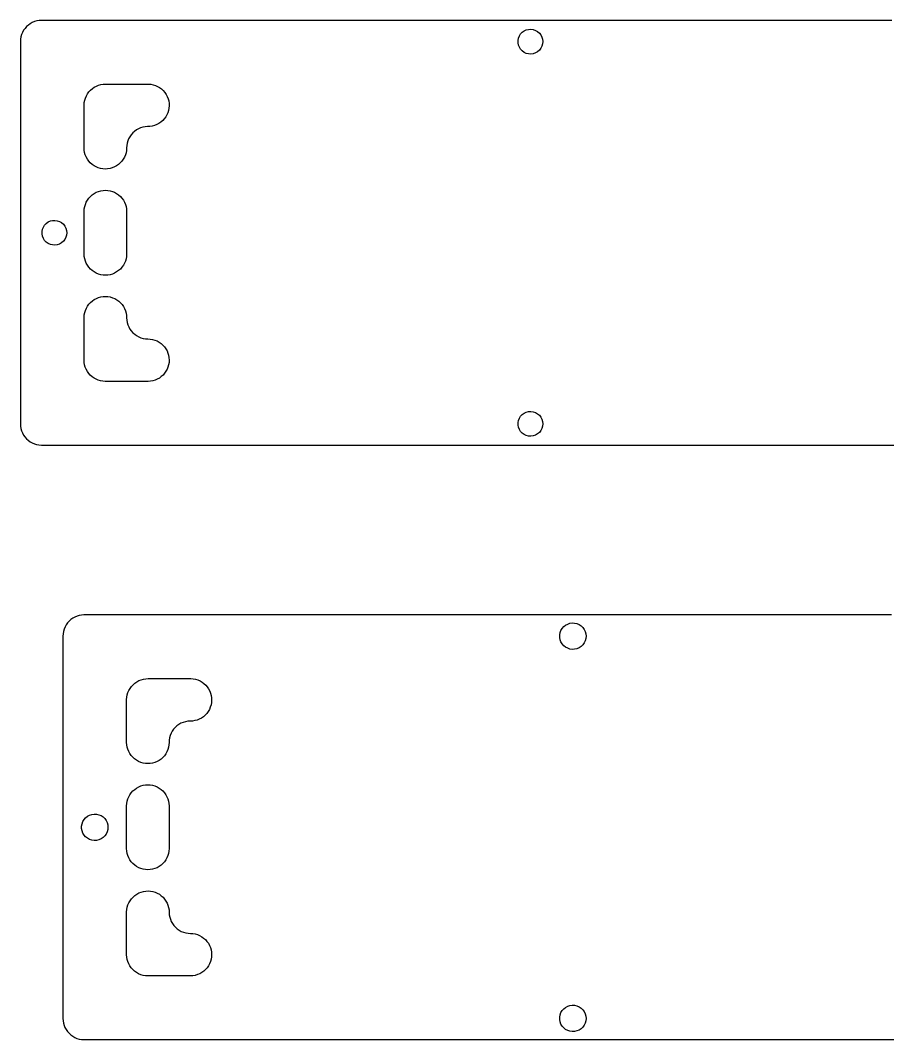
# Model space of a CAD drawing. Header units: millimetres. Extents: x 21.6 to 95.4, y -172.8 to -129.6.
# Drawn here: x 21.6 to 58.5, y -172.8 to -129.6 of the extents above; entities that cross this region are included whole.
import ezdxf

# ---------------------------------------------------------------- set-up
doc = ezdxf.new("R2010")
doc.units = ezdxf.units.MM

msp = doc.modelspace()

# ---------------------------------------------------------------- linework, layer by layer
for points in [[(58.503, -129.6), (58.403, -129.6), (58.303, -129.6), (58.203, -129.6), (58.103, -129.6), (58.003, -129.6), (57.903, -129.6), (57.803, -129.6), (57.703, -129.6), (57.602, -129.6), (57.502, -129.6), (57.402, -129.6), (57.302, -129.6), (57.202, -129.6), (57.102, -129.6), (57.002, -129.6), (56.902, -129.6), (56.802, -129.6), (56.702, -129.6), (56.602, -129.6), (56.502, -129.6), (56.402, -129.6), (56.302, -129.6), (56.202, -129.6), (56.102, -129.6), (56.002, -129.6), (55.902, -129.6), (55.802, -129.6), (55.702, -129.6), (55.602, -129.6), (55.502, -129.6), (55.402, -129.6), (55.302, -129.6), (55.202, -129.6), (55.102, -129.6), (55.002, -129.6), (54.902, -129.6), (54.802, -129.6), (54.702, -129.6), (54.602, -129.6), (54.502, -129.6), (54.402, -129.6), (54.301, -129.6), (54.201, -129.6), (54.101, -129.6), (54.001, -129.6), (53.901, -129.6), (53.801, -129.6), (53.701, -129.6), (53.601, -129.6), (53.501, -129.6), (53.401, -129.6), (53.301, -129.6), (53.201, -129.6), (53.101, -129.6), (53.001, -129.6), (52.901, -129.6), (52.801, -129.6), (52.701, -129.6), (52.601, -129.6), (52.501, -129.6), (52.401, -129.6), (52.301, -129.6), (52.201, -129.6), (52.101, -129.6), (52.001, -129.6), (51.901, -129.6), (51.801, -129.6), (51.701, -129.6), (51.601, -129.6), (51.501, -129.6), (51.401, -129.6), (51.301, -129.6), (51.201, -129.6), (51.1, -129.6), (51, -129.6), (50.9, -129.6), (50.8, -129.6), (50.7, -129.6), (50.6, -129.6), (50.5, -129.6), (50.4, -129.6), (50.3, -129.6), (50.2, -129.6), (50.1, -129.6), (50, -129.6), (49.9, -129.6), (49.8, -129.6), (49.7, -129.6), (49.6, -129.6), (49.5, -129.6), (49.4, -129.6), (49.3, -129.6), (49.2, -129.6), (49.1, -129.6), (49, -129.6), (48.9, -129.6), (48.8, -129.6), (48.7, -129.6), (48.6, -129.6), (48.5, -129.6), (48.4, -129.6), (48.3, -129.6), (48.2, -129.6), (48.1, -129.6), (48, -129.6), (47.9, -129.6), (47.799, -129.6), (47.699, -129.6), (47.599, -129.6), (47.499, -129.6), (47.399, -129.6), (47.299, -129.6), (47.199, -129.6), (47.099, -129.6), (46.999, -129.6), (46.899, -129.6), (46.799, -129.6), (46.699, -129.6), (46.599, -129.6), (46.499, -129.6), (46.399, -129.6), (46.299, -129.6), (46.199, -129.6), (46.099, -129.6), (45.999, -129.6), (45.899, -129.6), (45.799, -129.6), (45.699, -129.6), (45.599, -129.6), (45.499, -129.6), (45.399, -129.6), (45.299, -129.6), (45.199, -129.6), (45.099, -129.6), (44.999, -129.6), (44.899, -129.6), (44.799, -129.6), (44.699, -129.6), (44.598, -129.6), (44.498, -129.6), (44.398, -129.6), (44.298, -129.6), (44.198, -129.6), (44.098, -129.6), (43.998, -129.6), (43.898, -129.6), (43.798, -129.6), (43.698, -129.6), (43.598, -129.6), (43.498, -129.6), (43.398, -129.6), (43.298, -129.6), (43.198, -129.6), (43.098, -129.6), (42.998, -129.6), (42.898, -129.6), (42.798, -129.6), (42.698, -129.6), (42.598, -129.6), (42.498, -129.6), (42.398, -129.6), (42.298, -129.6), (42.198, -129.6), (42.098, -129.6), (41.998, -129.6), (41.898, -129.6), (41.798, -129.6), (41.698, -129.6), (41.598, -129.6), (41.498, -129.6), (41.398, -129.6), (41.297, -129.6), (41.197, -129.6), (41.097, -129.6), (40.997, -129.6), (40.897, -129.6), (40.797, -129.6), (40.697, -129.6), (40.597, -129.6), (40.497, -129.6), (40.397, -129.6), (40.297, -129.6), (40.197, -129.6), (40.097, -129.6), (39.997, -129.6), (39.897, -129.6), (39.797, -129.6), (39.697, -129.6), (39.597, -129.6), (39.497, -129.6), (39.397, -129.6), (39.297, -129.6), (39.197, -129.6), (39.097, -129.6), (38.997, -129.6), (38.897, -129.6), (38.797, -129.6), (38.697, -129.6), (38.597, -129.6), (38.497, -129.6), (38.397, -129.6), (38.297, -129.6), (38.197, -129.6), (38.096, -129.6), (37.996, -129.6), (37.896, -129.6), (37.796, -129.6), (37.696, -129.6), (37.596, -129.6), (37.496, -129.6), (37.396, -129.6), (37.296, -129.6), (37.196, -129.6), (37.096, -129.6), (36.996, -129.6), (36.896, -129.6), (36.796, -129.6), (36.696, -129.6), (36.596, -129.6), (36.496, -129.6), (36.396, -129.6), (36.296, -129.6), (36.196, -129.6), (36.096, -129.6), (35.996, -129.6), (35.896, -129.6), (35.796, -129.6), (35.696, -129.6), (35.596, -129.6), (35.496, -129.6), (35.396, -129.6), (35.296, -129.6), (35.196, -129.6), (35.096, -129.6), (34.996, -129.6), (34.896, -129.6), (34.795, -129.6), (34.695, -129.6), (34.595, -129.6), (34.495, -129.6), (34.395, -129.6), (34.295, -129.6), (34.195, -129.6), (34.095, -129.6), (33.995, -129.6), (33.895, -129.6), (33.795, -129.6), (33.695, -129.6), (33.595, -129.6), (33.495, -129.6), (33.395, -129.6), (33.295, -129.6), (33.195, -129.6), (33.095, -129.6), (32.995, -129.6), (32.895, -129.6), (32.795, -129.6), (32.695, -129.6), (32.595, -129.6), (32.495, -129.6), (32.395, -129.6), (32.295, -129.6), (32.195, -129.6), (32.095, -129.6), (31.995, -129.6), (31.895, -129.6), (31.795, -129.6), (31.695, -129.6), (31.594, -129.6), (31.494, -129.6), (31.394, -129.6), (31.294, -129.6), (31.194, -129.6), (31.094, -129.6), (30.994, -129.6), (30.894, -129.6), (30.794, -129.6), (30.694, -129.6), (30.594, -129.6), (30.494, -129.6), (30.394, -129.6), (30.294, -129.6), (30.194, -129.6), (30.094, -129.6), (29.994, -129.6), (29.894, -129.6), (29.794, -129.6), (29.694, -129.6), (29.594, -129.6), (29.494, -129.6), (29.394, -129.6), (29.294, -129.6), (29.194, -129.6), (29.094, -129.6), (28.994, -129.6), (28.894, -129.6), (28.794, -129.6), (28.694, -129.6), (28.594, -129.6), (28.494, -129.6), (28.394, -129.6), (28.293, -129.6), (28.193, -129.6), (28.093, -129.6), (27.993, -129.6), (27.893, -129.6), (27.793, -129.6), (27.693, -129.6), (27.593, -129.6), (27.493, -129.6), (27.393, -129.6), (27.293, -129.6), (27.193, -129.6), (27.093, -129.6), (26.993, -129.6), (26.893, -129.6), (26.793, -129.6), (26.693, -129.6), (26.593, -129.6), (26.493, -129.6), (26.393, -129.6), (26.293, -129.6), (26.193, -129.6), (26.093, -129.6), (25.993, -129.6), (25.893, -129.6), (25.793, -129.6), (25.693, -129.6), (25.593, -129.6), (25.493, -129.6), (25.393, -129.6), (25.293, -129.6), (25.193, -129.6), (25.092, -129.6), (24.992, -129.6), (24.892, -129.6), (24.792, -129.6), (24.692, -129.6), (24.592, -129.6), (24.492, -129.6), (24.392, -129.6), (24.292, -129.6), (24.192, -129.6), (24.092, -129.6), (23.992, -129.6), (23.892, -129.6), (23.792, -129.6), (23.692, -129.6), (23.592, -129.6), (23.492, -129.6), (23.392, -129.6), (23.292, -129.6), (23.192, -129.6), (23.092, -129.6), (22.992, -129.6), (22.892, -129.6), (22.792, -129.6), (22.692, -129.6), (22.592, -129.6), (22.492, -129.6), (22.392, -129.607), (22.293, -129.624), (22.198, -129.652), (22.105, -129.691), (22.018, -129.74), (21.937, -129.798), (21.862, -129.865), (21.796, -129.939), (21.738, -130.021), (21.69, -130.108), (21.651, -130.201), (21.623, -130.297), (21.606, -130.395), (21.6, -130.495), (21.6, -130.595), (21.6, -130.695), (21.6, -130.795), (21.6, -130.895), (21.6, -130.995), (21.6, -131.095), (21.6, -131.195), (21.6, -131.295), (21.6, -131.395), (21.6, -131.495), (21.6, -131.595), (21.6, -131.695), (21.6, -131.795), (21.6, -131.895), (21.6, -131.995), (21.6, -132.096), (21.6, -132.196), (21.6, -132.296), (21.6, -132.396), (21.6, -132.496), (21.6, -132.596), (21.6, -132.696), (21.6, -132.796), (21.6, -132.896), (21.6, -132.996), (21.6, -133.096), (21.6, -133.196), (21.6, -133.296), (21.6, -133.396), (21.6, -133.496), (21.6, -133.596), (21.6, -133.696), (21.6, -133.796), (21.6, -133.896), (21.6, -133.996), (21.6, -134.096), (21.6, -134.196), (21.6, -134.296), (21.6, -134.396), (21.6, -134.496), (21.6, -134.596), (21.6, -134.696), (21.6, -134.796), (21.6, -134.896), (21.6, -134.996), (21.6, -135.096), (21.6, -135.196), (21.6, -135.296), (21.6, -135.397), (21.6, -135.497), (21.6, -135.597), (21.6, -135.697), (21.6, -135.797), (21.6, -135.897), (21.6, -135.997), (21.6, -136.097), (21.6, -136.197), (21.6, -136.297), (21.6, -136.397), (21.6, -136.497), (21.6, -136.597), (21.6, -136.697), (21.6, -136.797), (21.6, -136.897), (21.6, -136.997), (21.6, -137.097), (21.6, -137.197), (21.6, -137.297), (21.6, -137.397), (21.6, -137.497), (21.6, -137.597), (21.6, -137.697), (21.6, -137.797), (21.6, -137.897), (21.6, -137.997), (21.6, -138.097), (21.6, -138.197), (21.6, -138.297), (21.6, -138.397), (21.6, -138.497), (21.6, -138.598), (21.6, -138.698), (21.6, -138.798), (21.6, -138.898), (21.6, -138.998), (21.6, -139.098), (21.6, -139.198), (21.6, -139.298), (21.6, -139.398), (21.6, -139.498), (21.6, -139.598), (21.6, -139.698), (21.6, -139.798), (21.6, -139.898), (21.6, -139.998), (21.6, -140.098), (21.6, -140.198), (21.6, -140.298), (21.6, -140.398), (21.6, -140.498), (21.6, -140.598), (21.6, -140.698), (21.6, -140.798), (21.6, -140.898), (21.6, -140.998), (21.6, -141.098), (21.6, -141.198), (21.6, -141.298), (21.6, -141.398), (21.6, -141.498), (21.6, -141.598), (21.6, -141.698), (21.6, -141.798), (21.6, -141.899), (21.6, -141.999), (21.6, -142.099), (21.6, -142.199), (21.6, -142.299), (21.6, -142.399), (21.6, -142.499), (21.6, -142.599), (21.6, -142.699), (21.6, -142.799), (21.6, -142.899), (21.6, -142.999), (21.6, -143.099), (21.6, -143.199), (21.6, -143.299), (21.6, -143.399), (21.6, -143.499), (21.6, -143.599), (21.6, -143.699), (21.6, -143.799), (21.6, -143.899), (21.6, -143.999), (21.6, -144.099), (21.6, -144.199), (21.6, -144.299), (21.6, -144.399), (21.6, -144.499), (21.6, -144.599), (21.6, -144.699), (21.6, -144.799), (21.6, -144.899), (21.6, -144.999), (21.6, -145.1), (21.6, -145.2), (21.6, -145.3), (21.6, -145.4), (21.6, -145.5), (21.6, -145.6), (21.6, -145.7), (21.6, -145.8), (21.6, -145.9), (21.6, -146), (21.6, -146.1), (21.6, -146.2), (21.6, -146.3), (21.6, -146.4), (21.6, -146.5), (21.6, -146.6), (21.6, -146.7)], [(43.726, -130.5), (43.716, -130.599), (43.688, -130.695), (43.642, -130.784), (43.58, -130.863), (43.505, -130.928), (43.418, -130.978), (43.324, -131.011), (43.225, -131.025), (43.125, -131.02), (43.028, -130.997), (42.937, -130.955), (42.856, -130.897), (42.787, -130.825), (42.733, -130.741), (42.696, -130.648), (42.677, -130.55), (42.677, -130.45), (42.696, -130.352), (42.733, -130.259), (42.787, -130.175), (42.856, -130.103), (42.937, -130.045), (43.028, -130.003), (43.125, -129.98), (43.225, -129.975), (43.324, -129.989), (43.418, -130.022), (43.505, -130.072), (43.58, -130.137), (43.642, -130.216), (43.688, -130.305), (43.716, -130.401), (43.726, -130.5)], [(43.726, -130.5), (43.716, -130.599), (43.688, -130.695), (43.642, -130.784), (43.58, -130.863), (43.505, -130.928), (43.418, -130.978), (43.324, -131.011), (43.225, -131.025), (43.125, -131.02), (43.028, -130.997), (42.937, -130.955), (42.856, -130.897), (42.787, -130.825), (42.733, -130.741), (42.696, -130.648), (42.677, -130.55), (42.677, -130.45), (42.696, -130.352), (42.733, -130.259), (42.787, -130.175), (42.856, -130.103), (42.937, -130.045), (43.028, -130.003), (43.125, -129.98), (43.225, -129.975), (43.324, -129.989), (43.418, -130.022), (43.505, -130.072), (43.58, -130.137), (43.642, -130.216), (43.688, -130.305), (43.716, -130.401), (43.726, -130.5)], [(43.726, -130.5), (43.716, -130.599), (43.688, -130.695), (43.642, -130.784), (43.58, -130.863), (43.505, -130.928), (43.418, -130.978), (43.324, -131.011), (43.225, -131.025), (43.125, -131.02), (43.028, -130.997), (42.937, -130.955), (42.856, -130.897), (42.787, -130.825), (42.733, -130.741), (42.696, -130.648), (42.677, -130.55), (42.677, -130.45), (42.696, -130.352), (42.733, -130.259), (42.787, -130.175), (42.856, -130.103), (42.937, -130.045), (43.028, -130.003), (43.125, -129.98), (43.225, -129.975), (43.324, -129.989), (43.418, -130.022), (43.505, -130.072), (43.58, -130.137), (43.642, -130.216), (43.688, -130.305), (43.716, -130.401), (43.726, -130.5)], [(43.726, -130.5), (43.716, -130.599), (43.688, -130.695), (43.642, -130.784), (43.58, -130.863), (43.505, -130.928), (43.418, -130.978), (43.324, -131.011), (43.225, -131.025), (43.125, -131.02), (43.028, -130.997), (42.937, -130.955), (42.856, -130.897), (42.787, -130.825), (42.733, -130.741), (42.696, -130.648), (42.677, -130.55), (42.677, -130.45), (42.696, -130.352), (42.733, -130.259), (42.787, -130.175), (42.856, -130.103), (42.937, -130.045), (43.028, -130.003), (43.125, -129.98), (43.225, -129.975), (43.324, -129.989), (43.418, -130.022), (43.505, -130.072), (43.58, -130.137), (43.642, -130.216), (43.688, -130.305), (43.716, -130.401), (43.726, -130.5)], [(43.726, -130.5), (43.716, -130.599), (43.688, -130.695), (43.642, -130.784), (43.58, -130.863), (43.505, -130.928), (43.418, -130.978), (43.324, -131.011), (43.225, -131.025), (43.125, -131.02), (43.028, -130.997), (42.937, -130.955), (42.856, -130.897), (42.787, -130.825), (42.733, -130.741), (42.696, -130.648), (42.677, -130.55), (42.677, -130.45), (42.696, -130.352), (42.733, -130.259), (42.787, -130.175), (42.856, -130.103), (42.937, -130.045), (43.028, -130.003), (43.125, -129.98), (43.225, -129.975), (43.324, -129.989), (43.418, -130.022), (43.505, -130.072), (43.58, -130.137), (43.642, -130.216), (43.688, -130.305), (43.716, -130.401), (43.726, -130.5)], [(24.3, -135), (24.3, -134.899), (24.3, -134.799), (24.3, -134.698), (24.3, -134.597), (24.3, -134.497), (24.3, -134.396), (24.3, -134.295), (24.3, -134.195), (24.3, -134.094), (24.3, -133.993), (24.3, -133.892), (24.3, -133.792), (24.3, -133.691), (24.3, -133.59), (24.3, -133.49), (24.3, -133.389), (24.3, -133.288), (24.3, -133.188), (24.307, -133.087), (24.325, -132.988), (24.354, -132.892), (24.394, -132.799), (24.444, -132.712), (24.503, -132.631), (24.571, -132.556), (24.647, -132.49), (24.729, -132.433), (24.818, -132.385), (24.911, -132.348), (25.008, -132.321), (25.108, -132.305), (25.208, -132.3), (25.309, -132.3), (25.41, -132.3), (25.51, -132.3), (25.611, -132.3), (25.712, -132.3), (25.812, -132.3), (25.913, -132.3), (26.014, -132.3), (26.114, -132.3), (26.215, -132.3), (26.316, -132.3), (26.416, -132.3), (26.517, -132.3), (26.618, -132.3), (26.719, -132.3), (26.819, -132.3), (26.92, -132.3), (27.021, -132.3), (27.121, -132.308), (27.22, -132.327), (27.316, -132.357), (27.408, -132.398), (27.495, -132.448), (27.576, -132.508), (27.649, -132.577), (27.715, -132.653), (27.771, -132.736), (27.818, -132.825), (27.855, -132.919), (27.881, -133.016), (27.896, -133.116), (27.9, -133.216), (27.892, -133.317), (27.874, -133.416), (27.844, -133.512), (27.804, -133.604), (27.754, -133.691), (27.694, -133.773), (27.626, -133.846), (27.55, -133.912), (27.467, -133.969), (27.378, -134.017), (27.285, -134.054), (27.188, -134.08), (27.088, -134.096), (26.988, -134.1), (26.887, -134.107), (26.788, -134.125), (26.692, -134.154), (26.599, -134.194), (26.512, -134.244), (26.431, -134.303), (26.356, -134.371), (26.29, -134.447), (26.233, -134.529), (26.185, -134.618), (26.148, -134.711), (26.121, -134.808), (26.105, -134.908), (26.1, -135.008), (26.093, -135.109), (26.076, -135.208), (26.047, -135.304), (26.008, -135.397), (25.958, -135.485), (25.9, -135.566), (25.832, -135.641), (25.757, -135.707), (25.674, -135.765), (25.586, -135.813), (25.493, -135.851), (25.396, -135.878), (25.296, -135.895), (25.196, -135.9), (25.095, -135.894), (24.996, -135.877), (24.9, -135.848), (24.807, -135.81), (24.719, -135.761), (24.637, -135.702), (24.562, -135.635), (24.495, -135.56), (24.437, -135.478), (24.389, -135.389), (24.35, -135.296), (24.322, -135.2), (24.306, -135.1), (24.3, -135)], [(24.3, -138.6), (24.3, -138.499), (24.3, -138.399), (24.3, -138.298), (24.3, -138.198), (24.3, -138.097), (24.3, -137.996), (24.3, -137.896), (24.3, -137.795), (24.3, -137.695), (24.306, -137.594), (24.324, -137.495), (24.352, -137.399), (24.391, -137.306), (24.44, -137.218), (24.498, -137.136), (24.566, -137.062), (24.641, -136.995), (24.723, -136.937), (24.811, -136.888), (24.904, -136.85), (25, -136.822), (25.1, -136.806), (25.2, -136.8), (25.3, -136.806), (25.4, -136.822), (25.496, -136.85), (25.589, -136.888), (25.677, -136.937), (25.759, -136.995), (25.834, -137.062), (25.902, -137.136), (25.96, -137.218), (26.009, -137.306), (26.048, -137.399), (26.076, -137.495), (26.094, -137.594), (26.1, -137.695), (26.1, -137.795), (26.1, -137.896), (26.1, -137.996), (26.1, -138.097), (26.1, -138.198), (26.1, -138.298), (26.1, -138.399), (26.1, -138.499), (26.1, -138.6), (26.1, -138.701), (26.1, -138.801), (26.1, -138.902), (26.1, -139.002), (26.1, -139.103), (26.1, -139.204), (26.1, -139.304), (26.1, -139.405), (26.1, -139.505), (26.094, -139.606), (26.076, -139.705), (26.048, -139.801), (26.009, -139.894), (25.96, -139.982), (25.902, -140.064), (25.834, -140.138), (25.759, -140.205), (25.677, -140.263), (25.589, -140.312), (25.496, -140.35), (25.4, -140.378), (25.3, -140.394), (25.2, -140.4), (25.1, -140.394), (25, -140.378), (24.904, -140.35), (24.811, -140.312), (24.723, -140.263), (24.641, -140.205), (24.566, -140.138), (24.498, -140.064), (24.44, -139.982), (24.391, -139.894), (24.352, -139.801), (24.324, -139.705), (24.306, -139.606), (24.3, -139.505), (24.3, -139.405), (24.3, -139.304), (24.3, -139.204), (24.3, -139.103), (24.3, -139.002), (24.3, -138.902), (24.3, -138.801), (24.3, -138.701), (24.3, -138.6)], [(23.566, -138.6), (23.556, -138.699), (23.528, -138.795), (23.482, -138.884), (23.42, -138.963), (23.345, -139.028), (23.258, -139.078), (23.164, -139.111), (23.065, -139.125), (22.965, -139.12), (22.868, -139.097), (22.777, -139.055), (22.696, -138.997), (22.627, -138.925), (22.573, -138.841), (22.536, -138.748), (22.517, -138.65), (22.517, -138.55), (22.536, -138.452), (22.573, -138.359), (22.627, -138.275), (22.696, -138.203), (22.777, -138.145), (22.868, -138.103), (22.965, -138.08), (23.065, -138.075), (23.164, -138.089), (23.258, -138.122), (23.345, -138.172), (23.42, -138.237), (23.482, -138.316), (23.528, -138.405), (23.556, -138.501), (23.566, -138.6)], [(24.3, -144), (24.3, -143.899), (24.3, -143.799), (24.3, -143.698), (24.3, -143.597), (24.3, -143.497), (24.3, -143.396), (24.3, -143.295), (24.3, -143.195), (24.3, -143.094), (24.3, -142.993), (24.3, -142.892), (24.3, -142.792), (24.3, -142.691), (24.3, -142.59), (24.3, -142.49), (24.3, -142.389), (24.3, -142.288), (24.3, -142.188), (24.307, -142.087), (24.325, -141.988), (24.354, -141.892), (24.394, -141.799), (24.444, -141.712), (24.503, -141.631), (24.571, -141.556), (24.647, -141.49), (24.729, -141.433), (24.818, -141.385), (24.911, -141.348), (25.008, -141.321), (25.108, -141.305), (25.208, -141.3), (25.309, -141.307), (25.408, -141.324), (25.504, -141.353), (25.597, -141.392), (25.685, -141.442), (25.766, -141.5), (25.841, -141.568), (25.907, -141.643), (25.965, -141.726), (26.013, -141.814), (26.051, -141.907), (26.078, -142.004), (26.095, -142.104), (26.1, -142.204), (26.106, -142.305), (26.123, -142.404), (26.152, -142.5), (26.19, -142.593), (26.239, -142.681), (26.298, -142.763), (26.365, -142.838), (26.44, -142.905), (26.522, -142.963), (26.611, -143.011), (26.704, -143.05), (26.8, -143.078), (26.9, -143.094), (27, -143.1), (27.1, -143.106), (27.2, -143.122), (27.296, -143.15), (27.389, -143.189), (27.478, -143.237), (27.56, -143.295), (27.635, -143.362), (27.702, -143.437), (27.761, -143.519), (27.81, -143.607), (27.848, -143.7), (27.877, -143.796), (27.894, -143.895), (27.9, -143.996), (27.895, -144.096), (27.878, -144.196), (27.851, -144.293), (27.813, -144.386), (27.765, -144.474), (27.707, -144.557), (27.641, -144.632), (27.566, -144.7), (27.485, -144.758), (27.397, -144.808), (27.304, -144.847), (27.208, -144.876), (27.109, -144.893), (27.008, -144.9), (26.908, -144.9), (26.807, -144.9), (26.706, -144.9), (26.605, -144.9), (26.505, -144.9), (26.404, -144.9), (26.303, -144.9), (26.203, -144.9), (26.102, -144.9), (26.001, -144.9), (25.901, -144.9), (25.8, -144.9), (25.699, -144.9), (25.599, -144.9), (25.498, -144.9), (25.397, -144.9), (25.297, -144.9), (25.196, -144.9), (25.095, -144.894), (24.996, -144.877), (24.9, -144.848), (24.807, -144.81), (24.719, -144.761), (24.637, -144.702), (24.562, -144.635), (24.495, -144.56), (24.437, -144.478), (24.389, -144.389), (24.35, -144.296), (24.322, -144.2), (24.306, -144.1), (24.3, -144)], [(43.726, -146.7), (43.716, -146.799), (43.688, -146.895), (43.642, -146.984), (43.58, -147.063), (43.505, -147.128), (43.418, -147.178), (43.324, -147.211), (43.225, -147.225), (43.125, -147.22), (43.028, -147.197), (42.937, -147.155), (42.856, -147.097), (42.787, -147.025), (42.733, -146.941), (42.696, -146.848), (42.677, -146.75), (42.677, -146.65), (42.696, -146.552), (42.733, -146.459), (42.787, -146.375), (42.856, -146.303), (42.937, -146.245), (43.028, -146.203), (43.125, -146.18), (43.225, -146.175), (43.324, -146.189), (43.418, -146.222), (43.505, -146.272), (43.58, -146.337), (43.642, -146.416), (43.688, -146.505), (43.716, -146.601), (43.726, -146.7)], [(21.6, -146.7), (21.606, -146.8), (21.622, -146.898), (21.65, -146.995), (21.687, -147.087), (21.735, -147.175), (21.793, -147.257), (21.859, -147.332), (21.933, -147.399), (22.014, -147.457), (22.101, -147.507), (22.193, -147.546), (22.289, -147.575), (22.387, -147.593), (22.487, -147.6), (22.587, -147.6), (22.687, -147.6), (22.787, -147.6), (22.887, -147.6), (22.987, -147.6), (23.087, -147.6), (23.187, -147.6), (23.287, -147.6), (23.387, -147.6), (23.487, -147.6), (23.587, -147.6), (23.687, -147.6), (23.787, -147.6), (23.887, -147.6), (23.987, -147.6), (24.087, -147.6), (24.187, -147.6), (24.287, -147.6), (24.387, -147.6), (24.487, -147.6), (24.587, -147.6), (24.687, -147.6), (24.787, -147.6), (24.887, -147.6), (24.987, -147.6), (25.088, -147.6), (25.188, -147.6), (25.288, -147.6), (25.388, -147.6), (25.488, -147.6), (25.588, -147.6), (25.688, -147.6), (25.788, -147.6), (25.888, -147.6), (25.988, -147.6), (26.088, -147.6), (26.188, -147.6), (26.288, -147.6), (26.388, -147.6), (26.488, -147.6), (26.588, -147.6), (26.688, -147.6), (26.788, -147.6), (26.888, -147.6), (26.988, -147.6), (27.088, -147.6), (27.188, -147.6), (27.288, -147.6), (27.388, -147.6), (27.488, -147.6), (27.588, -147.6), (27.688, -147.6), (27.788, -147.6), (27.888, -147.6), (27.988, -147.6), (28.088, -147.6), (28.188, -147.6), (28.288, -147.6), (28.389, -147.6), (28.489, -147.6), (28.589, -147.6), (28.689, -147.6), (28.789, -147.6), (28.889, -147.6), (28.989, -147.6), (29.089, -147.6), (29.189, -147.6), (29.289, -147.6), (29.389, -147.6), (29.489, -147.6), (29.589, -147.6), (29.689, -147.6), (29.789, -147.6), (29.889, -147.6), (29.989, -147.6), (30.089, -147.6), (30.189, -147.6), (30.289, -147.6), (30.389, -147.6), (30.489, -147.6), (30.589, -147.6), (30.689, -147.6), (30.789, -147.6), (30.889, -147.6), (30.989, -147.6), (31.089, -147.6), (31.189, -147.6), (31.289, -147.6), (31.389, -147.6), (31.489, -147.6), (31.59, -147.6), (31.69, -147.6), (31.79, -147.6), (31.89, -147.6), (31.99, -147.6), (32.09, -147.6), (32.19, -147.6), (32.29, -147.6), (32.39, -147.6), (32.49, -147.6), (32.59, -147.6), (32.69, -147.6), (32.79, -147.6), (32.89, -147.6), (32.99, -147.6), (33.09, -147.6), (33.19, -147.6), (33.29, -147.6), (33.39, -147.6), (33.49, -147.6), (33.59, -147.6), (33.69, -147.6), (33.79, -147.6), (33.89, -147.6), (33.99, -147.6), (34.09, -147.6), (34.19, -147.6), (34.29, -147.6), (34.39, -147.6), (34.49, -147.6), (34.59, -147.6), (34.69, -147.6), (34.79, -147.6), (34.891, -147.6), (34.991, -147.6), (35.091, -147.6), (35.191, -147.6), (35.291, -147.6), (35.391, -147.6), (35.491, -147.6), (35.591, -147.6), (35.691, -147.6), (35.791, -147.6), (35.891, -147.6), (35.991, -147.6), (36.091, -147.6), (36.191, -147.6), (36.291, -147.6), (36.391, -147.6), (36.491, -147.6), (36.591, -147.6), (36.691, -147.6), (36.791, -147.6), (36.891, -147.6), (36.991, -147.6), (37.091, -147.6), (37.191, -147.6), (37.291, -147.6), (37.391, -147.6), (37.491, -147.6), (37.591, -147.6), (37.691, -147.6), (37.791, -147.6), (37.891, -147.6), (37.991, -147.6), (38.092, -147.6), (38.192, -147.6), (38.292, -147.6), (38.392, -147.6), (38.492, -147.6), (38.592, -147.6), (38.692, -147.6), (38.792, -147.6), (38.892, -147.6), (38.992, -147.6), (39.092, -147.6), (39.192, -147.6), (39.292, -147.6), (39.392, -147.6), (39.492, -147.6), (39.592, -147.6), (39.692, -147.6), (39.792, -147.6), (39.892, -147.6), (39.992, -147.6), (40.092, -147.6), (40.192, -147.6), (40.292, -147.6), (40.392, -147.6), (40.492, -147.6), (40.592, -147.6), (40.692, -147.6), (40.792, -147.6), (40.892, -147.6), (40.992, -147.6), (41.092, -147.6), (41.192, -147.6), (41.292, -147.6), (41.393, -147.6), (41.493, -147.6), (41.593, -147.6), (41.693, -147.6), (41.793, -147.6), (41.893, -147.6), (41.993, -147.6), (42.093, -147.6), (42.193, -147.6), (42.293, -147.6), (42.393, -147.6), (42.493, -147.6), (42.593, -147.6), (42.693, -147.6), (42.793, -147.6), (42.893, -147.6), (42.993, -147.6), (43.093, -147.6), (43.193, -147.6), (43.293, -147.6), (43.393, -147.6), (43.493, -147.6), (43.593, -147.6), (43.693, -147.6), (43.793, -147.6), (43.893, -147.6), (43.993, -147.6), (44.093, -147.6), (44.193, -147.6), (44.293, -147.6), (44.393, -147.6), (44.493, -147.6), (44.594, -147.6), (44.694, -147.6), (44.794, -147.6), (44.894, -147.6), (44.994, -147.6), (45.094, -147.6), (45.194, -147.6), (45.294, -147.6), (45.394, -147.6), (45.494, -147.6), (45.594, -147.6), (45.694, -147.6), (45.794, -147.6), (45.894, -147.6), (45.994, -147.6), (46.094, -147.6), (46.194, -147.6), (46.294, -147.6), (46.394, -147.6), (46.494, -147.6), (46.594, -147.6), (46.694, -147.6), (46.794, -147.6), (46.894, -147.6), (46.994, -147.6), (47.094, -147.6), (47.194, -147.6), (47.294, -147.6), (47.394, -147.6), (47.494, -147.6), (47.594, -147.6), (47.694, -147.6), (47.794, -147.6), (47.895, -147.6), (47.995, -147.6), (48.095, -147.6), (48.195, -147.6), (48.295, -147.6), (48.395, -147.6), (48.495, -147.6), (48.595, -147.6), (48.695, -147.6), (48.795, -147.6), (48.895, -147.6), (48.995, -147.6), (49.095, -147.6), (49.195, -147.6), (49.295, -147.6), (49.395, -147.6), (49.495, -147.6), (49.595, -147.6), (49.695, -147.6), (49.795, -147.6), (49.895, -147.6), (49.995, -147.6), (50.095, -147.6), (50.195, -147.6), (50.295, -147.6), (50.395, -147.6), (50.495, -147.6), (50.595, -147.6), (50.695, -147.6), (50.795, -147.6), (50.895, -147.6), (50.995, -147.6), (51.096, -147.6), (51.196, -147.6), (51.296, -147.6), (51.396, -147.6), (51.496, -147.6), (51.596, -147.6), (51.696, -147.6), (51.796, -147.6), (51.896, -147.6), (51.996, -147.6), (52.096, -147.6), (52.196, -147.6), (52.296, -147.6), (52.396, -147.6), (52.496, -147.6), (52.596, -147.6), (52.696, -147.6), (52.796, -147.6), (52.896, -147.6), (52.996, -147.6), (53.096, -147.6), (53.196, -147.6), (53.296, -147.6), (53.396, -147.6), (53.496, -147.6), (53.596, -147.6), (53.696, -147.6), (53.796, -147.6), (53.896, -147.6), (53.996, -147.6), (54.096, -147.6), (54.196, -147.6), (54.296, -147.6), (54.397, -147.6), (54.497, -147.6), (54.597, -147.6), (54.697, -147.6), (54.797, -147.6), (54.897, -147.6), (54.997, -147.6), (55.097, -147.6), (55.197, -147.6), (55.297, -147.6), (55.397, -147.6), (55.497, -147.6), (55.597, -147.6), (55.697, -147.6), (55.797, -147.6), (55.897, -147.6), (55.997, -147.6), (56.097, -147.6), (56.197, -147.6), (56.297, -147.6), (56.397, -147.6), (56.497, -147.6), (56.597, -147.6), (56.697, -147.6), (56.797, -147.6), (56.897, -147.6), (56.997, -147.6), (57.097, -147.6), (57.197, -147.6), (57.297, -147.6), (57.397, -147.6), (57.497, -147.6), (57.598, -147.6), (57.698, -147.6), (57.798, -147.6), (57.898, -147.6), (57.998, -147.6), (58.098, -147.6), (58.198, -147.6), (58.298, -147.6), (58.398, -147.6), (58.498, -147.6), (58.598, -147.6)], [(58.502, -154.8), (58.402, -154.8), (58.302, -154.8), (58.202, -154.8), (58.102, -154.8), (58.002, -154.8), (57.902, -154.8), (57.802, -154.8), (57.702, -154.8), (57.602, -154.8), (57.502, -154.8), (57.402, -154.8), (57.302, -154.8), (57.202, -154.8), (57.102, -154.8), (57.002, -154.8), (56.902, -154.8), (56.802, -154.8), (56.702, -154.8), (56.602, -154.8), (56.502, -154.8), (56.402, -154.8), (56.302, -154.8), (56.202, -154.8), (56.101, -154.8), (56.001, -154.8), (55.901, -154.8), (55.801, -154.8), (55.701, -154.8), (55.601, -154.8), (55.501, -154.8), (55.401, -154.8), (55.301, -154.8), (55.201, -154.8), (55.101, -154.8), (55.001, -154.8), (54.901, -154.8), (54.801, -154.8), (54.701, -154.8), (54.601, -154.8), (54.501, -154.8), (54.401, -154.8), (54.301, -154.8), (54.201, -154.8), (54.101, -154.8), (54.001, -154.8), (53.901, -154.8), (53.801, -154.8), (53.701, -154.8), (53.601, -154.8), (53.501, -154.8), (53.401, -154.8), (53.301, -154.8), (53.201, -154.8), (53.101, -154.8), (53.001, -154.8), (52.9, -154.8), (52.8, -154.8), (52.7, -154.8), (52.6, -154.8), (52.5, -154.8), (52.4, -154.8), (52.3, -154.8), (52.2, -154.8), (52.1, -154.8), (52, -154.8), (51.9, -154.8), (51.8, -154.8), (51.7, -154.8), (51.6, -154.8), (51.5, -154.8), (51.4, -154.8), (51.3, -154.8), (51.2, -154.8), (51.1, -154.8), (51, -154.8), (50.9, -154.8), (50.8, -154.8), (50.7, -154.8), (50.6, -154.8), (50.5, -154.8), (50.4, -154.8), (50.3, -154.8), (50.2, -154.8), (50.1, -154.8), (50, -154.8), (49.9, -154.8), (49.8, -154.8), (49.7, -154.8), (49.599, -154.8), (49.499, -154.8), (49.399, -154.8), (49.299, -154.8), (49.199, -154.8), (49.099, -154.8), (48.999, -154.8), (48.899, -154.8), (48.799, -154.8), (48.699, -154.8), (48.599, -154.8), (48.499, -154.8), (48.399, -154.8), (48.299, -154.8), (48.199, -154.8), (48.099, -154.8), (47.999, -154.8), (47.899, -154.8), (47.799, -154.8), (47.699, -154.8), (47.599, -154.8), (47.499, -154.8), (47.399, -154.8), (47.299, -154.8), (47.199, -154.8), (47.099, -154.8), (46.999, -154.8), (46.899, -154.8), (46.799, -154.8), (46.699, -154.8), (46.599, -154.8), (46.499, -154.8), (46.398, -154.8), (46.298, -154.8), (46.198, -154.8), (46.098, -154.8), (45.998, -154.8), (45.898, -154.8), (45.798, -154.8), (45.698, -154.8), (45.598, -154.8), (45.498, -154.8), (45.398, -154.8), (45.298, -154.8), (45.198, -154.8), (45.098, -154.8), (44.998, -154.8), (44.898, -154.8), (44.798, -154.8), (44.698, -154.8), (44.598, -154.8), (44.498, -154.8), (44.398, -154.8), (44.298, -154.8), (44.198, -154.8), (44.098, -154.8), (43.998, -154.8), (43.898, -154.8), (43.798, -154.8), (43.698, -154.8), (43.598, -154.8), (43.498, -154.8), (43.398, -154.8), (43.298, -154.8), (43.198, -154.8), (43.097, -154.8), (42.997, -154.8), (42.897, -154.8), (42.797, -154.8), (42.697, -154.8), (42.597, -154.8), (42.497, -154.8), (42.397, -154.8), (42.297, -154.8), (42.197, -154.8), (42.097, -154.8), (41.997, -154.8), (41.897, -154.8), (41.797, -154.8), (41.697, -154.8), (41.597, -154.8), (41.497, -154.8), (41.397, -154.8), (41.297, -154.8), (41.197, -154.8), (41.097, -154.8), (40.997, -154.8), (40.897, -154.8), (40.797, -154.8), (40.697, -154.8), (40.597, -154.8), (40.497, -154.8), (40.397, -154.8), (40.297, -154.8), (40.197, -154.8), (40.097, -154.8), (39.997, -154.8), (39.896, -154.8), (39.796, -154.8), (39.696, -154.8), (39.596, -154.8), (39.496, -154.8), (39.396, -154.8), (39.296, -154.8), (39.196, -154.8), (39.096, -154.8), (38.996, -154.8), (38.896, -154.8), (38.796, -154.8), (38.696, -154.8), (38.596, -154.8), (38.496, -154.8), (38.396, -154.8), (38.296, -154.8), (38.196, -154.8), (38.096, -154.8), (37.996, -154.8), (37.896, -154.8), (37.796, -154.8), (37.696, -154.8), (37.596, -154.8), (37.496, -154.8), (37.396, -154.8), (37.296, -154.8), (37.196, -154.8), (37.096, -154.8), (36.996, -154.8), (36.896, -154.8), (36.796, -154.8), (36.696, -154.8), (36.595, -154.8), (36.495, -154.8), (36.395, -154.8), (36.295, -154.8), (36.195, -154.8), (36.095, -154.8), (35.995, -154.8), (35.895, -154.8), (35.795, -154.8), (35.695, -154.8), (35.595, -154.8), (35.495, -154.8), (35.395, -154.8), (35.295, -154.8), (35.195, -154.8), (35.095, -154.8), (34.995, -154.8), (34.895, -154.8), (34.795, -154.8), (34.695, -154.8), (34.595, -154.8), (34.495, -154.8), (34.395, -154.8), (34.295, -154.8), (34.195, -154.8), (34.095, -154.8), (33.995, -154.8), (33.895, -154.8), (33.795, -154.8), (33.695, -154.8), (33.595, -154.8), (33.495, -154.8), (33.394, -154.8), (33.294, -154.8), (33.194, -154.8), (33.094, -154.8), (32.994, -154.8), (32.894, -154.8), (32.794, -154.8), (32.694, -154.8), (32.594, -154.8), (32.494, -154.8), (32.394, -154.8), (32.294, -154.8), (32.194, -154.8), (32.094, -154.8), (31.994, -154.8), (31.894, -154.8), (31.794, -154.8), (31.694, -154.8), (31.594, -154.8), (31.494, -154.8), (31.394, -154.8), (31.294, -154.8), (31.194, -154.8), (31.094, -154.8), (30.994, -154.8), (30.894, -154.8), (30.794, -154.8), (30.694, -154.8), (30.594, -154.8), (30.494, -154.8), (30.394, -154.8), (30.294, -154.8), (30.194, -154.8), (30.093, -154.8), (29.993, -154.8), (29.893, -154.8), (29.793, -154.8), (29.693, -154.8), (29.593, -154.8), (29.493, -154.8), (29.393, -154.8), (29.293, -154.8), (29.193, -154.8), (29.093, -154.8), (28.993, -154.8), (28.893, -154.8), (28.793, -154.8), (28.693, -154.8), (28.593, -154.8), (28.493, -154.8), (28.393, -154.8), (28.293, -154.8), (28.193, -154.8), (28.093, -154.8), (27.993, -154.8), (27.893, -154.8), (27.793, -154.8), (27.693, -154.8), (27.593, -154.8), (27.493, -154.8), (27.393, -154.8), (27.293, -154.8), (27.193, -154.8), (27.093, -154.8), (26.993, -154.8), (26.892, -154.8), (26.792, -154.8), (26.692, -154.8), (26.592, -154.8), (26.492, -154.8), (26.392, -154.8), (26.292, -154.8), (26.192, -154.8), (26.092, -154.8), (25.992, -154.8), (25.892, -154.8), (25.792, -154.8), (25.692, -154.8), (25.592, -154.8), (25.492, -154.8), (25.392, -154.8), (25.292, -154.8), (25.192, -154.8), (25.092, -154.8), (24.992, -154.8), (24.892, -154.8), (24.792, -154.8), (24.692, -154.8), (24.592, -154.8), (24.492, -154.8), (24.392, -154.8), (24.292, -154.8), (24.192, -154.807), (24.093, -154.824), (23.998, -154.852), (23.905, -154.891), (23.818, -154.94), (23.737, -154.998), (23.662, -155.065), (23.596, -155.139), (23.538, -155.221), (23.49, -155.308), (23.451, -155.401), (23.423, -155.497), (23.406, -155.595), (23.4, -155.695), (23.4, -155.795), (23.4, -155.895), (23.4, -155.995), (23.4, -156.095), (23.4, -156.195), (23.4, -156.295), (23.4, -156.395), (23.4, -156.495), (23.4, -156.595), (23.4, -156.695), (23.4, -156.795), (23.4, -156.895), (23.4, -156.995), (23.4, -157.095), (23.4, -157.195), (23.4, -157.296), (23.4, -157.396), (23.4, -157.496), (23.4, -157.596), (23.4, -157.696), (23.4, -157.796), (23.4, -157.896), (23.4, -157.996), (23.4, -158.096), (23.4, -158.196), (23.4, -158.296), (23.4, -158.396), (23.4, -158.496), (23.4, -158.596), (23.4, -158.696), (23.4, -158.796), (23.4, -158.896), (23.4, -158.996), (23.4, -159.096), (23.4, -159.196), (23.4, -159.296), (23.4, -159.396), (23.4, -159.496), (23.4, -159.596), (23.4, -159.696), (23.4, -159.796), (23.4, -159.896), (23.4, -159.996), (23.4, -160.096), (23.4, -160.196), (23.4, -160.296), (23.4, -160.396), (23.4, -160.496), (23.4, -160.597), (23.4, -160.697), (23.4, -160.797), (23.4, -160.897), (23.4, -160.997), (23.4, -161.097), (23.4, -161.197), (23.4, -161.297), (23.4, -161.397), (23.4, -161.497), (23.4, -161.597), (23.4, -161.697), (23.4, -161.797), (23.4, -161.897), (23.4, -161.997), (23.4, -162.097), (23.4, -162.197), (23.4, -162.297), (23.4, -162.397), (23.4, -162.497), (23.4, -162.597), (23.4, -162.697), (23.4, -162.797), (23.4, -162.897), (23.4, -162.997), (23.4, -163.097), (23.4, -163.197), (23.4, -163.297), (23.4, -163.397), (23.4, -163.497), (23.4, -163.597), (23.4, -163.697), (23.4, -163.798), (23.4, -163.898), (23.4, -163.998), (23.4, -164.098), (23.4, -164.198), (23.4, -164.298), (23.4, -164.398), (23.4, -164.498), (23.4, -164.598), (23.4, -164.698), (23.4, -164.798), (23.4, -164.898), (23.4, -164.998), (23.4, -165.098), (23.4, -165.198), (23.4, -165.298), (23.4, -165.398), (23.4, -165.498), (23.4, -165.598), (23.4, -165.698), (23.4, -165.798), (23.4, -165.898), (23.4, -165.998), (23.4, -166.098), (23.4, -166.198), (23.4, -166.298), (23.4, -166.398), (23.4, -166.498), (23.4, -166.598), (23.4, -166.698), (23.4, -166.798), (23.4, -166.898), (23.4, -166.998), (23.4, -167.099), (23.4, -167.199), (23.4, -167.299), (23.4, -167.399), (23.4, -167.499), (23.4, -167.599), (23.4, -167.699), (23.4, -167.799), (23.4, -167.899), (23.4, -167.999), (23.4, -168.099), (23.4, -168.199), (23.4, -168.299), (23.4, -168.399), (23.4, -168.499), (23.4, -168.599), (23.4, -168.699), (23.4, -168.799), (23.4, -168.899), (23.4, -168.999), (23.4, -169.099), (23.4, -169.199), (23.4, -169.299), (23.4, -169.399), (23.4, -169.499), (23.4, -169.599), (23.4, -169.699), (23.4, -169.799), (23.4, -169.899), (23.4, -169.999), (23.4, -170.099), (23.4, -170.199), (23.4, -170.3), (23.4, -170.4), (23.4, -170.5), (23.4, -170.6), (23.4, -170.7), (23.4, -170.8), (23.4, -170.9), (23.4, -171), (23.4, -171.1), (23.4, -171.2), (23.4, -171.3), (23.4, -171.4), (23.4, -171.5), (23.4, -171.6), (23.4, -171.7), (23.4, -171.8), (23.4, -171.9)], [(45.56, -155.7), (45.551, -155.8), (45.524, -155.897), (45.481, -155.987), (45.422, -156.068), (45.349, -156.138), (45.265, -156.193), (45.173, -156.232), (45.075, -156.255), (44.975, -156.259), (44.875, -156.246), (44.78, -156.215), (44.692, -156.167), (44.613, -156.105), (44.547, -156.029), (44.496, -155.943), (44.46, -155.849), (44.442, -155.75), (44.442, -155.65), (44.46, -155.551), (44.496, -155.457), (44.547, -155.371), (44.613, -155.295), (44.692, -155.233), (44.78, -155.185), (44.875, -155.154), (44.975, -155.141), (45.075, -155.145), (45.173, -155.168), (45.265, -155.207), (45.349, -155.262), (45.422, -155.332), (45.481, -155.413), (45.524, -155.503), (45.551, -155.6), (45.56, -155.7)], [(26.1, -160.2), (26.1, -160.099), (26.1, -159.999), (26.1, -159.898), (26.1, -159.797), (26.1, -159.697), (26.1, -159.596), (26.1, -159.495), (26.1, -159.395), (26.1, -159.294), (26.1, -159.193), (26.1, -159.092), (26.1, -158.992), (26.1, -158.891), (26.1, -158.79), (26.1, -158.69), (26.1, -158.589), (26.1, -158.488), (26.1, -158.388), (26.107, -158.287), (26.125, -158.188), (26.154, -158.092), (26.194, -157.999), (26.244, -157.912), (26.303, -157.831), (26.371, -157.756), (26.447, -157.69), (26.529, -157.633), (26.618, -157.585), (26.711, -157.548), (26.808, -157.521), (26.908, -157.505), (27.008, -157.5), (27.109, -157.5), (27.21, -157.5), (27.31, -157.5), (27.411, -157.5), (27.512, -157.5), (27.612, -157.5), (27.713, -157.5), (27.814, -157.5), (27.914, -157.5), (28.015, -157.5), (28.116, -157.5), (28.216, -157.5), (28.317, -157.5), (28.418, -157.5), (28.519, -157.5), (28.619, -157.5), (28.72, -157.5), (28.821, -157.5), (28.921, -157.508), (29.02, -157.527), (29.116, -157.557), (29.208, -157.598), (29.295, -157.648), (29.376, -157.708), (29.449, -157.777), (29.515, -157.853), (29.571, -157.936), (29.618, -158.025), (29.655, -158.119), (29.681, -158.216), (29.696, -158.316), (29.7, -158.416), (29.692, -158.517), (29.674, -158.616), (29.644, -158.712), (29.604, -158.804), (29.554, -158.891), (29.494, -158.973), (29.426, -159.046), (29.35, -159.112), (29.267, -159.169), (29.178, -159.217), (29.085, -159.254), (28.988, -159.28), (28.888, -159.296), (28.788, -159.3), (28.687, -159.307), (28.588, -159.325), (28.492, -159.354), (28.399, -159.394), (28.312, -159.444), (28.231, -159.503), (28.156, -159.571), (28.09, -159.647), (28.033, -159.729), (27.985, -159.818), (27.948, -159.911), (27.921, -160.008), (27.905, -160.108), (27.9, -160.208), (27.893, -160.309), (27.876, -160.408), (27.847, -160.504), (27.808, -160.597), (27.758, -160.685), (27.7, -160.766), (27.632, -160.841), (27.557, -160.907), (27.474, -160.965), (27.386, -161.013), (27.293, -161.051), (27.196, -161.078), (27.096, -161.095), (26.996, -161.1), (26.895, -161.094), (26.796, -161.077), (26.7, -161.048), (26.607, -161.01), (26.519, -160.961), (26.437, -160.902), (26.362, -160.835), (26.295, -160.76), (26.237, -160.678), (26.189, -160.589), (26.15, -160.496), (26.122, -160.4), (26.106, -160.3), (26.1, -160.2)], [(26.1, -163.8), (26.1, -163.699), (26.1, -163.599), (26.1, -163.498), (26.1, -163.398), (26.1, -163.297), (26.1, -163.196), (26.1, -163.096), (26.1, -162.995), (26.1, -162.895), (26.106, -162.794), (26.124, -162.695), (26.152, -162.599), (26.191, -162.506), (26.24, -162.418), (26.298, -162.336), (26.366, -162.262), (26.441, -162.195), (26.523, -162.137), (26.611, -162.088), (26.704, -162.05), (26.8, -162.022), (26.9, -162.006), (27, -162), (27.1, -162.006), (27.2, -162.022), (27.296, -162.05), (27.389, -162.088), (27.477, -162.137), (27.559, -162.195), (27.634, -162.262), (27.702, -162.336), (27.76, -162.418), (27.809, -162.506), (27.848, -162.599), (27.876, -162.695), (27.894, -162.794), (27.9, -162.895), (27.9, -162.995), (27.9, -163.096), (27.9, -163.196), (27.9, -163.297), (27.9, -163.398), (27.9, -163.498), (27.9, -163.599), (27.9, -163.699), (27.9, -163.8), (27.9, -163.901), (27.9, -164.001), (27.9, -164.102), (27.9, -164.202), (27.9, -164.303), (27.9, -164.404), (27.9, -164.504), (27.9, -164.605), (27.9, -164.705), (27.894, -164.806), (27.876, -164.905), (27.848, -165.001), (27.809, -165.094), (27.76, -165.182), (27.702, -165.264), (27.634, -165.338), (27.559, -165.405), (27.477, -165.463), (27.389, -165.512), (27.296, -165.55), (27.2, -165.578), (27.1, -165.594), (27, -165.6), (26.9, -165.594), (26.8, -165.578), (26.704, -165.55), (26.611, -165.512), (26.523, -165.463), (26.441, -165.405), (26.366, -165.338), (26.298, -165.264), (26.24, -165.182), (26.191, -165.094), (26.152, -165.001), (26.124, -164.905), (26.106, -164.806), (26.1, -164.705), (26.1, -164.605), (26.1, -164.504), (26.1, -164.404), (26.1, -164.303), (26.1, -164.202), (26.1, -164.102), (26.1, -164.001), (26.1, -163.901), (26.1, -163.8)], [(25.31, -163.8), (25.301, -163.9), (25.274, -163.997), (25.231, -164.087), (25.172, -164.168), (25.099, -164.238), (25.015, -164.293), (24.923, -164.332), (24.825, -164.355), (24.725, -164.359), (24.625, -164.346), (24.53, -164.315), (24.442, -164.267), (24.363, -164.205), (24.297, -164.129), (24.246, -164.043), (24.21, -163.949), (24.192, -163.85), (24.192, -163.75), (24.21, -163.651), (24.246, -163.557), (24.297, -163.471), (24.363, -163.395), (24.442, -163.333), (24.53, -163.285), (24.625, -163.254), (24.725, -163.241), (24.825, -163.245), (24.923, -163.268), (25.015, -163.307), (25.099, -163.362), (25.172, -163.432), (25.231, -163.513), (25.274, -163.603), (25.301, -163.7), (25.31, -163.8)], [(26.1, -169.2), (26.1, -169.099), (26.1, -168.999), (26.1, -168.898), (26.1, -168.797), (26.1, -168.697), (26.1, -168.596), (26.1, -168.495), (26.1, -168.395), (26.1, -168.294), (26.1, -168.193), (26.1, -168.092), (26.1, -167.992), (26.1, -167.891), (26.1, -167.79), (26.1, -167.69), (26.1, -167.589), (26.1, -167.488), (26.1, -167.388), (26.107, -167.287), (26.125, -167.188), (26.154, -167.092), (26.194, -166.999), (26.244, -166.912), (26.303, -166.831), (26.371, -166.756), (26.447, -166.69), (26.529, -166.633), (26.618, -166.585), (26.711, -166.548), (26.808, -166.521), (26.908, -166.505), (27.008, -166.5), (27.109, -166.507), (27.208, -166.524), (27.304, -166.553), (27.397, -166.592), (27.485, -166.642), (27.566, -166.7), (27.641, -166.768), (27.707, -166.843), (27.765, -166.926), (27.813, -167.014), (27.851, -167.107), (27.878, -167.204), (27.895, -167.304), (27.9, -167.404), (27.906, -167.505), (27.923, -167.604), (27.952, -167.7), (27.99, -167.793), (28.039, -167.881), (28.098, -167.963), (28.165, -168.038), (28.24, -168.105), (28.322, -168.163), (28.411, -168.211), (28.504, -168.25), (28.6, -168.278), (28.7, -168.294), (28.8, -168.3), (28.9, -168.306), (29, -168.322), (29.096, -168.35), (29.189, -168.389), (29.278, -168.437), (29.36, -168.495), (29.435, -168.562), (29.502, -168.637), (29.561, -168.719), (29.61, -168.807), (29.648, -168.9), (29.677, -168.996), (29.694, -169.095), (29.7, -169.196), (29.695, -169.296), (29.678, -169.396), (29.651, -169.493), (29.613, -169.586), (29.565, -169.674), (29.507, -169.757), (29.441, -169.832), (29.366, -169.9), (29.285, -169.958), (29.197, -170.008), (29.104, -170.047), (29.008, -170.076), (28.909, -170.093), (28.808, -170.1), (28.708, -170.1), (28.607, -170.1), (28.506, -170.1), (28.405, -170.1), (28.305, -170.1), (28.204, -170.1), (28.103, -170.1), (28.003, -170.1), (27.902, -170.1), (27.801, -170.1), (27.701, -170.1), (27.6, -170.1), (27.499, -170.1), (27.399, -170.1), (27.298, -170.1), (27.197, -170.1), (27.097, -170.1), (26.996, -170.1), (26.895, -170.094), (26.796, -170.077), (26.7, -170.048), (26.607, -170.01), (26.519, -169.961), (26.437, -169.902), (26.362, -169.835), (26.295, -169.76), (26.237, -169.678), (26.189, -169.589), (26.15, -169.496), (26.122, -169.4), (26.106, -169.3), (26.1, -169.2)], [(45.56, -171.9), (45.551, -172), (45.524, -172.097), (45.481, -172.187), (45.422, -172.268), (45.349, -172.338), (45.265, -172.393), (45.173, -172.432), (45.075, -172.455), (44.975, -172.459), (44.875, -172.446), (44.78, -172.415), (44.692, -172.367), (44.613, -172.305), (44.547, -172.229), (44.496, -172.143), (44.46, -172.049), (44.442, -171.95), (44.442, -171.85), (44.46, -171.751), (44.496, -171.657), (44.547, -171.571), (44.613, -171.495), (44.692, -171.433), (44.78, -171.385), (44.875, -171.354), (44.975, -171.341), (45.075, -171.345), (45.173, -171.368), (45.265, -171.407), (45.349, -171.462), (45.422, -171.532), (45.481, -171.613), (45.524, -171.703), (45.551, -171.8), (45.56, -171.9)], [(23.4, -171.9), (23.406, -172), (23.422, -172.098), (23.45, -172.195), (23.487, -172.287), (23.535, -172.375), (23.593, -172.457), (23.659, -172.532), (23.733, -172.599), (23.814, -172.657), (23.901, -172.707), (23.993, -172.746), (24.089, -172.775), (24.187, -172.793), (24.287, -172.8), (24.387, -172.8), (24.487, -172.8), (24.587, -172.8), (24.687, -172.8), (24.787, -172.8), (24.887, -172.8), (24.987, -172.8), (25.087, -172.8), (25.187, -172.8), (25.287, -172.8), (25.387, -172.8), (25.487, -172.8), (25.587, -172.8), (25.687, -172.8), (25.787, -172.8), (25.887, -172.8), (25.987, -172.8), (26.087, -172.8), (26.187, -172.8), (26.287, -172.8), (26.387, -172.8), (26.487, -172.8), (26.587, -172.8), (26.687, -172.8), (26.787, -172.8), (26.888, -172.8), (26.988, -172.8), (27.088, -172.8), (27.188, -172.8), (27.288, -172.8), (27.388, -172.8), (27.488, -172.8), (27.588, -172.8), (27.688, -172.8), (27.788, -172.8), (27.888, -172.8), (27.988, -172.8), (28.088, -172.8), (28.188, -172.8), (28.288, -172.8), (28.388, -172.8), (28.488, -172.8), (28.588, -172.8), (28.688, -172.8), (28.788, -172.8), (28.888, -172.8), (28.988, -172.8), (29.088, -172.8), (29.188, -172.8), (29.288, -172.8), (29.388, -172.8), (29.488, -172.8), (29.588, -172.8), (29.688, -172.8), (29.788, -172.8), (29.888, -172.8), (29.988, -172.8), (30.088, -172.8), (30.189, -172.8), (30.289, -172.8), (30.389, -172.8), (30.489, -172.8), (30.589, -172.8), (30.689, -172.8), (30.789, -172.8), (30.889, -172.8), (30.989, -172.8), (31.089, -172.8), (31.189, -172.8), (31.289, -172.8), (31.389, -172.8), (31.489, -172.8), (31.589, -172.8), (31.689, -172.8), (31.789, -172.8), (31.889, -172.8), (31.989, -172.8), (32.089, -172.8), (32.189, -172.8), (32.289, -172.8), (32.389, -172.8), (32.489, -172.8), (32.589, -172.8), (32.689, -172.8), (32.789, -172.8), (32.889, -172.8), (32.989, -172.8), (33.089, -172.8), (33.189, -172.8), (33.289, -172.8), (33.39, -172.8), (33.49, -172.8), (33.59, -172.8), (33.69, -172.8), (33.79, -172.8), (33.89, -172.8), (33.99, -172.8), (34.09, -172.8), (34.19, -172.8), (34.29, -172.8), (34.39, -172.8), (34.49, -172.8), (34.59, -172.8), (34.69, -172.8), (34.79, -172.8), (34.89, -172.8), (34.99, -172.8), (35.09, -172.8), (35.19, -172.8), (35.29, -172.8), (35.39, -172.8), (35.49, -172.8), (35.59, -172.8), (35.69, -172.8), (35.79, -172.8), (35.89, -172.8), (35.99, -172.8), (36.09, -172.8), (36.19, -172.8), (36.29, -172.8), (36.39, -172.8), (36.49, -172.8), (36.59, -172.8), (36.691, -172.8), (36.791, -172.8), (36.891, -172.8), (36.991, -172.8), (37.091, -172.8), (37.191, -172.8), (37.291, -172.8), (37.391, -172.8), (37.491, -172.8), (37.591, -172.8), (37.691, -172.8), (37.791, -172.8), (37.891, -172.8), (37.991, -172.8), (38.091, -172.8), (38.191, -172.8), (38.291, -172.8), (38.391, -172.8), (38.491, -172.8), (38.591, -172.8), (38.691, -172.8), (38.791, -172.8), (38.891, -172.8), (38.991, -172.8), (39.091, -172.8), (39.191, -172.8), (39.291, -172.8), (39.391, -172.8), (39.491, -172.8), (39.591, -172.8), (39.691, -172.8), (39.791, -172.8), (39.892, -172.8), (39.992, -172.8), (40.092, -172.8), (40.192, -172.8), (40.292, -172.8), (40.392, -172.8), (40.492, -172.8), (40.592, -172.8), (40.692, -172.8), (40.792, -172.8), (40.892, -172.8), (40.992, -172.8), (41.092, -172.8), (41.192, -172.8), (41.292, -172.8), (41.392, -172.8), (41.492, -172.8), (41.592, -172.8), (41.692, -172.8), (41.792, -172.8), (41.892, -172.8), (41.992, -172.8), (42.092, -172.8), (42.192, -172.8), (42.292, -172.8), (42.392, -172.8), (42.492, -172.8), (42.592, -172.8), (42.692, -172.8), (42.792, -172.8), (42.892, -172.8), (42.992, -172.8), (43.092, -172.8), (43.193, -172.8), (43.293, -172.8), (43.393, -172.8), (43.493, -172.8), (43.593, -172.8), (43.693, -172.8), (43.793, -172.8), (43.893, -172.8), (43.993, -172.8), (44.093, -172.8), (44.193, -172.8), (44.293, -172.8), (44.393, -172.8), (44.493, -172.8), (44.593, -172.8), (44.693, -172.8), (44.793, -172.8), (44.893, -172.8), (44.993, -172.8), (45.093, -172.8), (45.193, -172.8), (45.293, -172.8), (45.393, -172.8), (45.493, -172.8), (45.593, -172.8), (45.693, -172.8), (45.793, -172.8), (45.893, -172.8), (45.993, -172.8), (46.093, -172.8), (46.193, -172.8), (46.293, -172.8), (46.394, -172.8), (46.494, -172.8), (46.594, -172.8), (46.694, -172.8), (46.794, -172.8), (46.894, -172.8), (46.994, -172.8), (47.094, -172.8), (47.194, -172.8), (47.294, -172.8), (47.394, -172.8), (47.494, -172.8), (47.594, -172.8), (47.694, -172.8), (47.794, -172.8), (47.894, -172.8), (47.994, -172.8), (48.094, -172.8), (48.194, -172.8), (48.294, -172.8), (48.394, -172.8), (48.494, -172.8), (48.594, -172.8), (48.694, -172.8), (48.794, -172.8), (48.894, -172.8), (48.994, -172.8), (49.094, -172.8), (49.194, -172.8), (49.294, -172.8), (49.394, -172.8), (49.494, -172.8), (49.594, -172.8), (49.695, -172.8), (49.795, -172.8), (49.895, -172.8), (49.995, -172.8), (50.095, -172.8), (50.195, -172.8), (50.295, -172.8), (50.395, -172.8), (50.495, -172.8), (50.595, -172.8), (50.695, -172.8), (50.795, -172.8), (50.895, -172.8), (50.995, -172.8), (51.095, -172.8), (51.195, -172.8), (51.295, -172.8), (51.395, -172.8), (51.495, -172.8), (51.595, -172.8), (51.695, -172.8), (51.795, -172.8), (51.895, -172.8), (51.995, -172.8), (52.095, -172.8), (52.195, -172.8), (52.295, -172.8), (52.395, -172.8), (52.495, -172.8), (52.595, -172.8), (52.695, -172.8), (52.795, -172.8), (52.896, -172.8), (52.996, -172.8), (53.096, -172.8), (53.196, -172.8), (53.296, -172.8), (53.396, -172.8), (53.496, -172.8), (53.596, -172.8), (53.696, -172.8), (53.796, -172.8), (53.896, -172.8), (53.996, -172.8), (54.096, -172.8), (54.196, -172.8), (54.296, -172.8), (54.396, -172.8), (54.496, -172.8), (54.596, -172.8), (54.696, -172.8), (54.796, -172.8), (54.896, -172.8), (54.996, -172.8), (55.096, -172.8), (55.196, -172.8), (55.296, -172.8), (55.396, -172.8), (55.496, -172.8), (55.596, -172.8), (55.696, -172.8), (55.796, -172.8), (55.896, -172.8), (55.996, -172.8), (56.096, -172.8), (56.197, -172.8), (56.297, -172.8), (56.397, -172.8), (56.497, -172.8), (56.597, -172.8), (56.697, -172.8), (56.797, -172.8), (56.897, -172.8), (56.997, -172.8), (57.097, -172.8), (57.197, -172.8), (57.297, -172.8), (57.397, -172.8), (57.497, -172.8), (57.597, -172.8), (57.697, -172.8), (57.797, -172.8), (57.897, -172.8), (57.997, -172.8), (58.097, -172.8), (58.197, -172.8), (58.297, -172.8), (58.397, -172.8), (58.497, -172.8), (58.597, -172.8)]]:
    msp.add_lwpolyline(points)

doc.saveas('drawing.dxf')
